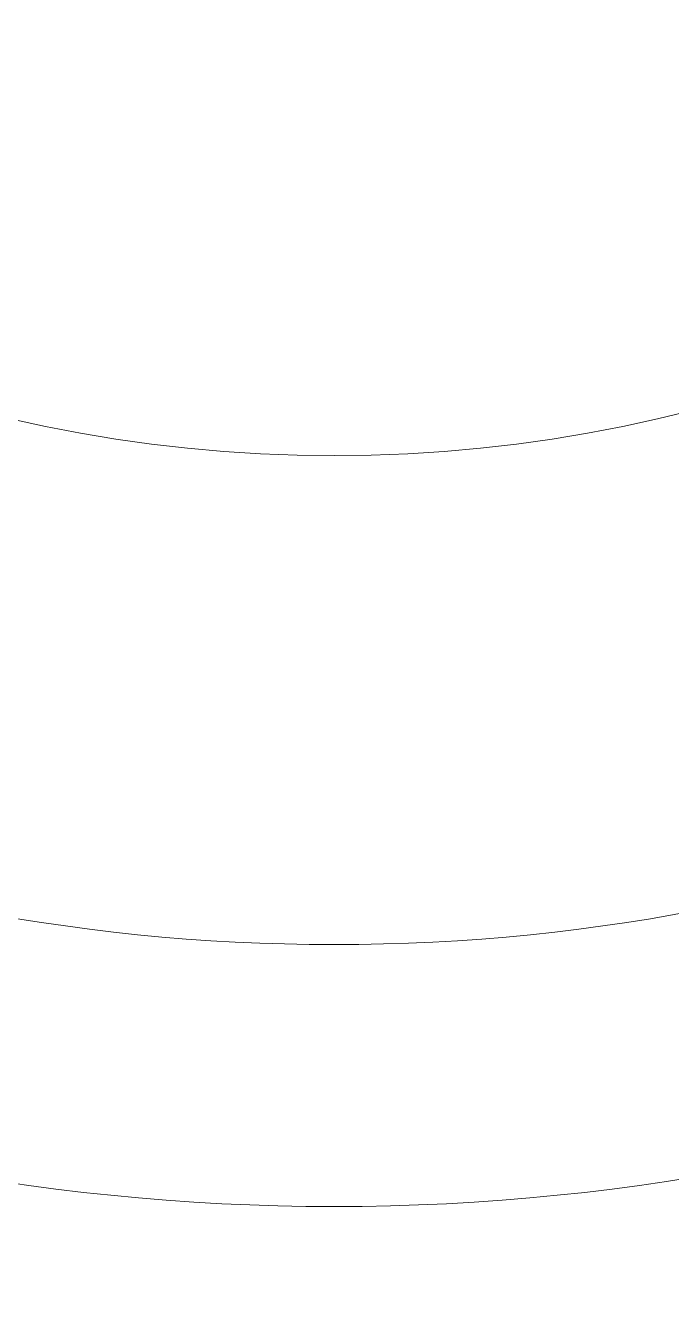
# Model space of a CAD drawing. Header units: millimetres. Extents: x -2159 to -1639, y -1602 to -453.
# Drawn here: x -1749.02 to -1732.39, y -943.7 to -910.56 of the extents above; entities that cross this region are included whole.
import ezdxf

# ---------------------------------------------------------------- set-up
doc = ezdxf.new("R2010")
doc.units = ezdxf.units.MM
doc.header["$MEASUREMENT"] = 0
doc.layers.add('Layer 1', color=7, linetype='Continuous')

msp = doc.modelspace()

# ---------------------------------------------------------------- linework, layer by layer
at = {"layer": 'Layer 1', "color": 250, "lineweight": 9}
for points in [[(-1707.3702, -801.3175), (-1661.2961, -819.9329), (-1639.0364, -872.3735), (-1657.6515, -918.4475), (-1657.6515, -918.4475), (-1676.2666, -964.5215), (-1728.7073, -986.7814), (-1774.7816, -968.1663), (-1774.7816, -968.1663), (-1820.8557, -949.551), (-1843.1153, -897.1104), (-1824.5002, -851.0364), (-1824.5002, -851.0364), (-1805.8851, -804.9622), (-1753.4443, -782.7024), (-1707.3702, -801.3175)], [(-1712.4259, -813.8312), (-1673.2631, -829.6542), (-1654.3422, -874.2287), (-1670.1651, -913.3917), (-1670.1651, -913.3917), (-1685.988, -952.5545), (-1730.5627, -971.4753), (-1769.7257, -955.6525), (-1769.7257, -955.6525), (-1808.8886, -939.8299), (-1827.8095, -895.255), (-1811.9866, -856.0922), (-1811.9866, -856.0922), (-1796.1638, -816.9294), (-1751.5891, -798.0085), (-1712.4259, -813.8312)], [(-1741.0758, -815.0107), (-1702.5641, -815.0107), (-1671.3443, -846.2304), (-1671.3443, -884.742), (-1671.3443, -884.742), (-1671.3443, -923.2538), (-1702.5641, -954.4732), (-1741.0758, -954.4732), (-1741.0758, -954.4732), (-1779.5876, -954.4732), (-1810.8074, -923.2538), (-1810.8074, -884.742), (-1810.8074, -884.742), (-1810.8074, -846.2304), (-1779.5876, -815.0107), (-1741.0758, -815.0107)], [(-1741.0758, -828.5071), (-1710.018, -828.5071), (-1684.8408, -853.6844), (-1684.8408, -884.7422), (-1684.8408, -884.7422), (-1684.8408, -915.7998), (-1710.018, -940.9771), (-1741.0758, -940.9771), (-1741.0758, -940.9771), (-1772.1336, -940.9771), (-1797.3109, -915.7998), (-1797.3109, -884.7422), (-1797.3109, -884.7422), (-1797.3109, -853.6844), (-1772.1336, -828.5071), (-1741.0758, -828.5071)], [(-1741.0758, -835.2552), (-1713.745, -835.2552), (-1691.589, -857.4111), (-1691.589, -884.742), (-1691.589, -884.742), (-1691.589, -912.0728), (-1713.745, -934.2287), (-1741.0758, -934.2287), (-1741.0758, -934.2287), (-1768.4068, -934.2287), (-1790.5627, -912.0728), (-1790.5627, -884.742), (-1790.5627, -884.742), (-1790.5627, -857.4111), (-1768.4068, -835.2552), (-1741.0758, -835.2552)], [(-1741.0758, -847.8518), (-1720.7019, -847.8518), (-1704.1856, -864.368), (-1704.1856, -884.742), (-1704.1856, -884.742), (-1704.1856, -905.1159), (-1720.7019, -921.632), (-1741.0758, -921.632), (-1741.0758, -921.632), (-1761.4498, -921.632), (-1777.966, -905.1159), (-1777.966, -884.742), (-1777.966, -884.742), (-1777.966, -864.368), (-1761.4498, -847.8518), (-1741.0758, -847.8518)]]:
    msp.add_open_spline(points, degree=3, knots=[0, 0, 0, 0, 0.2, 0.2, 0.2, 0.2, 0.4, 0.4, 0.4, 0.4, 0.6, 0.6, 0.6, 0.6, 1, 1, 1, 1], dxfattribs=at)

doc.saveas('drawing.dxf')
